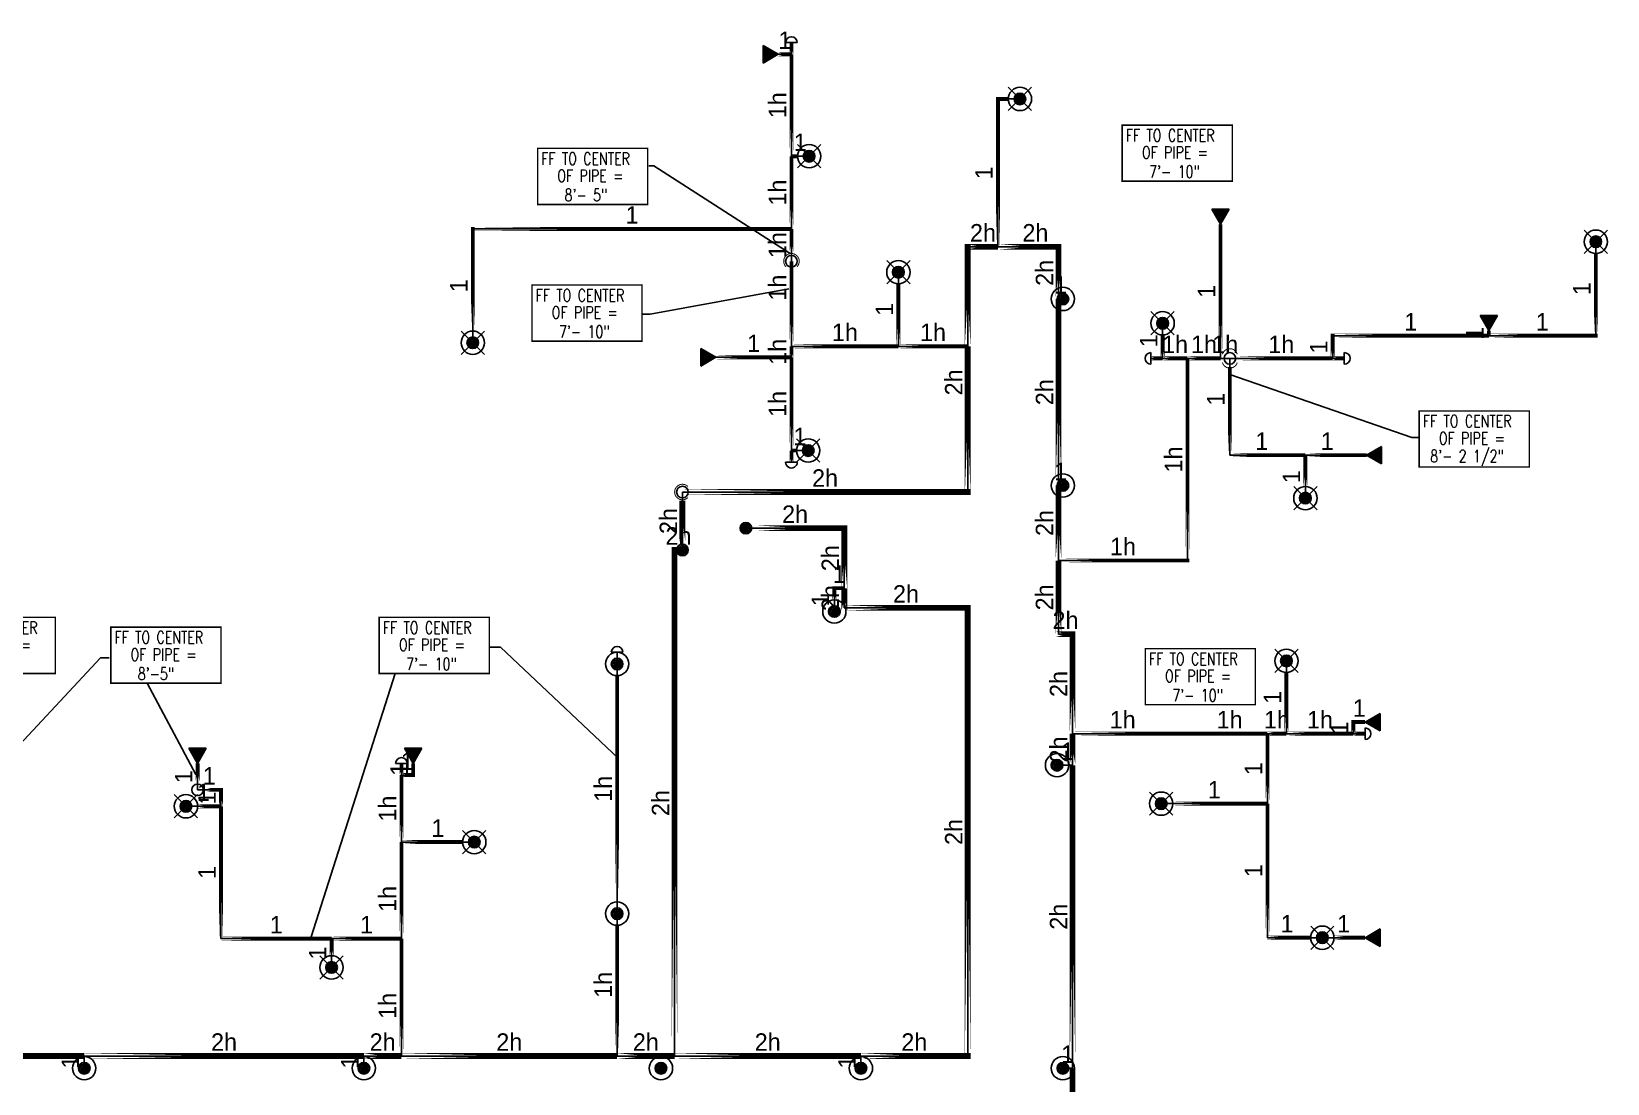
# Model space of a CAD drawing. Header units: inches. Extents: x -3355 to 5264, y 2 to 1719.
# Drawn here: x -815 to -4, y 311 to 852 of the extents above; entities that cross this region are included whole.
import ezdxf
from ezdxf.enums import TextEntityAlignment as Align

# ---------------------------------------------------------------- set-up
doc = ezdxf.new("R2010")
doc.units = ezdxf.units.IN
doc.header["$MEASUREMENT"] = 0
for name, color, linetype in [('Coordination', 1, 'Continuous'), ('headdn', 1, 'Continuous'), ('PIPEBL', 4, 'Continuous'), ('pipemn', 6, 'Continuous'), ('PIPESPC', 1, 'Continuous'), ('spk-cap', 1, 'Continuous'), ('spk-pipedrop', 1, 'Continuous'), ('spk-piperise', 1, 'Continuous'), ('TIDYPIPE', 1, 'Continuous')]:
    doc.layers.add(name, color=color, linetype=linetype)
doc.styles.add('PDA1', font='ROMAND', dxfattribs={"width": 0.755})
doc.styles.add('PIPE', font='PIPE.SHX')
doc.dimstyles.get("Standard").update_dxf_attribs({"dimtxt": 0.18, "dimasz": 0.18, "dimexe": 0.18, "dimexo": 0.0625, "dimgap": 0.09, "dimtad": 0, "dimtih": 1, "dimtoh": 1, "dimdec": 4, "dimzin": 0, "dimdsep": 46, "dimtxsty": 'Standard', "dimcen": 0.09, "dimadec": 0, "dimazin": 0, "dimtfac": 1, "dimtdec": 4, "dimtofl": 0, "dimtmove": 0, "dimatfit": 3, "dimfxl": 1, "dimtolj": 1, "dimtzin": 0, "dimarcsym": 0})

# ---------------------------------------------------------------- blocks, each defined once
blk = doc.blocks.new('side2')
for p, q in [((0, 0), (7.79, 4.5)), ((7.79, -4.5), (0, 0)), ((7.79, 4.5), (7.79, -4.5))]:
    blk.add_line(p, q)
blk.add_solid([(7.79, -4.5), (0, 0), (7.79, 4.5)])
blk = doc.blocks.new('dpend2')
for p, q in [((-6, -6), (6, 6)), ((6, -6), (-6, 6))]:
    blk.add_line(p, q)
for radius in [6, 3]:
    blk.add_circle((0, 0), radius)
for points in [[(0, 0), (-3, 0), (-2.08, 2.07)], [(0, 0), (-3, 0), (-2.08, -2.07)], [(0, 0), (0, 3), (-2.12, 2.14)], [(0, 0), (0, -3), (-2.12, -2.14)], [(0, 0), (0, 3), (2.12, 2.14)], [(0, 0), (3, 0), (2.08, 2.07)], [(0, 0), (3, 0), (2.08, -2.07)], [(0, 0), (0, -3), (2.12, -2.14)]]:
    blk.add_solid(points)
blk = doc.blocks.new('dpend1')
for radius in [6, 3]:
    blk.add_circle((0, 0), radius)
for points in [[(0.01, 2.97), (-2.53, -1.59), (-2.62, 1.36)], [(0.01, 2.97), (-2.49, -1.59), (2.52, -1.59)], [(2.52, -1.59), (0.01, 2.97), (2.6, 1.47)], [(2.52, -1.59), (-2.53, -1.59), (0.01, -2.98)]]:
    blk.add_solid(points)
blk = doc.blocks.new('drop')
blk.add_circle((0, 0), 3)
for points in [[(0.01, 2.97), (-2.53, -1.59), (-2.62, 1.36)], [(0.01, 2.97), (-2.49, -1.59), (2.52, -1.59)], [(2.52, -1.59), (0.01, 2.97), (2.6, 1.47)], [(2.52, -1.59), (-2.53, -1.59), (0.01, -2.98)]]:
    blk.add_solid(points)
blk = doc.blocks.new('PIPESPC')
at = {"layer": 'PIPESPC', "style": 'PIPE', "width": 0.9}
blk.add_attdef('SIZE', text='', height=9, dxfattribs=at).set_placement((0, 4.02), align=Align.CENTER)
at = {"layer": 'PIPESPC', "style": 'PIPE', "flags": 1}
blk.add_attdef('SCHED', (25.3, 3.89), '', height=9, dxfattribs=at)
blk = doc.blocks.new('CAP')
blk.add_line((0, 3), (0, -3))
blk.add_arc((0, 0), 3, 270, 90)
blk = doc.blocks.new('rise')
blk.add_circle((0, 0), 3)
blk = doc.blocks.new('vvvvbbbbbbbb')
at = {"layer": 'Coordination', "const_width": 0.75}
blk.add_lwpolyline([(2834.89, 1670.01), (2834.89, 1641.14), (2891.57, 1641.14), (2891.57, 1670.01), (2834.89, 1670.01)], dxfattribs=at)
at = {"layer": 'Coordination', "style": 'PDA1', "width": 0.755}
for s, p in [('FF TO CENTER', (2836.77, 1661.59)), ('OF PIPE = ', (2845.03, 1652.74)), ('7\'- 10"', (2848.77, 1642.88))]:
    blk.add_text(s, height=6.3, dxfattribs=at).set_placement(p)
blk = doc.blocks.new('vvvvvvvvvbbbbbbbb')
at = {"layer": 'Coordination', "const_width": 0.75}
blk.add_lwpolyline([(3019.08, 2153.83), (3019.08, 2124.96), (3075.75, 2124.96), (3075.75, 2153.83), (3019.08, 2153.83)], dxfattribs=at)
at = {"layer": 'Coordination', "style": 'PDA1', "width": 0.755}
for s, p in [('FF TO CENTER', (3020.96, 2145.4)), ('OF PIPE = ', (3029.21, 2136.55)), ('8\'- 5"', (3032.95, 2126.69))]:
    blk.add_text(s, height=6.3, dxfattribs=at).set_placement(p)
blk = doc.blocks.new('vvvvvbbbbbb')
at = {"layer": 'Coordination', "const_width": 0.75}
blk.add_lwpolyline([(3473.12, 2018.7), (3473.12, 1989.83), (3529.79, 1989.83), (3529.79, 2018.7), (3473.12, 2018.7)], dxfattribs=at)
at = {"layer": 'Coordination', "style": 'PDA1', "width": 0.755}
for s, p in [('FF TO CENTER', (3475, 2010.28)), ('OF PIPE = ', (3483.25, 2001.42)), ('8\'- 2 1/2"', (3478.79, 1992.3))]:
    blk.add_text(s, height=6.3, dxfattribs=at).set_placement(p)
blk = doc.blocks.new('vvvvvvvvbbb')
at = {"layer": 'Coordination', "const_width": 0.75}
blk.add_lwpolyline([(1974.8, 1907.38), (1974.8, 1878.51), (2031.47, 1878.51), (2031.47, 1907.38), (1974.8, 1907.38)], dxfattribs=at)
at = {"layer": 'Coordination', "style": 'PDA1', "width": 0.755}
for s, p in [('FF TO CENTER', (1976.68, 1898.96)), ('OF PIPE = ', (1984.93, 1890.11)), ('8\'-5"', (1988.67, 1880.25))]:
    blk.add_text(s, height=6.3, dxfattribs=at).set_placement(p)
blk = doc.blocks.new('TIDYRUN')
at = {"const_width": 0.5}
blk.add_lwpolyline([(-2.83, 2.83, -2.414214), (-2.83, -2.83, -1.737895)], format="xyb", dxfattribs=at)
blk = doc.blocks.new('TIDYDROP')
at = {"const_width": 0.5}
for points in [[(-2.18, 3.82, 0.737034), (-2.18, -3.82)], [(2.18, 3.82, -0.737034), (2.18, -3.82)]]:
    blk.add_lwpolyline(points, format="xyb", dxfattribs=at)

msp = doc.modelspace()

# ---------------------------------------------------------------- linework, layer by layer
at = {"layer": 'PIPEBL'}
for p, q in [((-423.78, 840.71), (-423.78, 846.71)), ((-430.63, 840.71), (-423.78, 840.71)), ((-423.78, 788.21), (-423.78, 840.71)), ((-317.44, 741.6), (-317.44, 817.71)), ((-317.44, 817.71), (-306.11, 817.71)), ((-423.78, 750.79), (-423.78, 788.21)), ((-414.66, 788.21), (-423.78, 788.21)), ((-587.9, 750.79), (-423.78, 750.79)), ((-587.9, 692.21), (-587.9, 750.79)), ((-423.78, 734.14), (-423.78, 750.79)), ((-202.81, 753.21), (-202.81, 684.15)), ((-9.51, 744.21), (-9.51, 695.8)), ((-423.78, 690.35), (-423.78, 734.14)), ((-368.72, 728.51), (-368.72, 690.35)), ((-284, 714.74), (-286.26, 714.74)), ((-232.61, 702.21), (-232.61, 684.15)), ((-64.61, 698.44), (-64.61, 695.8)), ((-368.72, 690.35), (-423.78, 690.35)), ((-423.78, 690.35), (-423.78, 684.71)), ((-333, 690.35), (-368.72, 690.35)), ((-145.04, 684.15), (-145.04, 695.8)), ((-145.04, 695.8), (-64.61, 695.8)), ((-64.61, 695.8), (-9.51, 695.8)), ((-462.66, 684.71), (-423.78, 684.71)), ((-423.78, 684.71), (-423.78, 636.71)), ((-232.61, 684.15), (-238.61, 684.15)), ((-219.82, 684.15), (-232.61, 684.15)), ((-219.82, 580.08), (-219.82, 684.15)), ((-219.82, 684.15), (-202.81, 684.15)), ((-202.81, 684.15), (-198, 684.15)), ((-198, 684.15), (-145.04, 684.15)), ((-198, 684.15), (-198, 634.34)), ((-145.04, 684.15), (-139.04, 684.15)), ((-415.16, 636.71), (-423.78, 636.71)), ((-423.78, 636.71), (-423.78, 630.71)), ((-198, 634.34), (-159.11, 634.34)), ((-159.11, 634.34), (-127.61, 634.34)), ((-159.11, 612.21), (-159.11, 634.34)), ((-284, 618.74), (-286.26, 618.74)), ((-286.26, 580.08), (-219.82, 580.08)), ((-401.69, 553.85), (-401.69, 565.85)), ((-401.69, 565.85), (-396.57, 565.85)), ((-513.56, 526.84), (-513.56, 532.84)), ((-168.86, 490.93), (-168.86, 528.43)), ((-513.56, 398.32), (-513.56, 526.84)), ((-134.36, 490.93), (-134.36, 496.93)), ((-134.36, 496.93), (-128.36, 496.93)), ((-279, 490.93), (-227.36, 490.93)), ((-227.36, 490.93), (-178.63, 490.93)), ((-178.63, 490.93), (-168.86, 490.93)), ((-178.63, 490.93), (-178.63, 454.93)), ((-168.86, 490.93), (-134.36, 490.93)), ((-134.36, 490.93), (-128.36, 490.93)), ((-729.63, 475.64), (-729.63, 462.05)), ((-624.63, 469.64), (-624.63, 475.64)), ((-618.63, 469.64), (-618.63, 475.64)), ((-287, 474.74), (-279, 474.74)), ((-624.63, 435.14), (-624.63, 469.64)), ((-624.63, 469.64), (-618.63, 469.64)), ((-729.63, 462.05), (-717.58, 462.05)), ((-717.58, 462.05), (-717.58, 453.57)), ((-233.36, 454.93), (-178.63, 454.93)), ((-178.63, 454.93), (-178.63, 385.93)), ((-735.63, 453.57), (-717.58, 453.57)), ((-717.58, 453.57), (-717.58, 385.44)), ((-624.63, 435.14), (-587.13, 435.14)), ((-624.63, 385.44), (-624.63, 435.14)), ((-513.56, 398.32), (-513.56, 325)), ((-717.58, 385.44), (-660.63, 385.44)), ((-660.63, 385.44), (-624.63, 385.44)), ((-660.63, 370.64), (-660.63, 385.44)), ((-624.63, 325), (-624.63, 385.44)), ((-150.36, 385.93), (-178.63, 385.93)), ((-128.36, 385.93), (-150.36, 385.93)), ((-788, 318.74), (-788, 325)), ((-644, 318.74), (-644, 325)), ((-388, 318.74), (-388, 325)), ((-284, 318.74), (-279, 318.74))]:
    msp.add_line(p, q, dxfattribs=at)
at = {"layer": 'pipemn'}
for p, q in [((-333, 690.35), (-333, 741.6)), ((-333, 741.6), (-306.11, 741.6)), ((-306.11, 741.6), (-286.26, 741.6)), ((-286.26, 714.74), (-286.26, 741.6)), ((-286.26, 618.74), (-286.26, 714.74)), ((-333, 615.35), (-333, 690.35)), ((-286.26, 580.08), (-286.26, 618.74)), ((-333, 615.35), (-479.94, 615.35)), ((-479.94, 615.35), (-479.94, 585.52)), ((-447.25, 596.75), (-396.57, 596.75)), ((-396.57, 596.75), (-396.57, 565.85)), ((-484, 325), (-484, 585.52)), ((-484, 585.52), (-479.94, 585.52)), ((-286.26, 542.17), (-286.26, 580.08)), ((-396.57, 565.85), (-396.57, 555.7)), ((-396.57, 555.7), (-333, 555.7)), ((-333, 555.7), (-333, 325)), ((-286.26, 542.17), (-279, 542.17)), ((-279, 490.93), (-279, 542.17)), ((-279, 474.74), (-279, 490.93)), ((-279, 474.74), (-279, 318.74)), ((-932, 325), (-788, 325)), ((-788, 325), (-644, 325)), ((-644, 325), (-624.63, 325)), ((-624.63, 325), (-513.56, 325)), ((-513.56, 325), (-484, 325)), ((-484, 325), (-388, 325)), ((-388, 325), (-333, 325)), ((-279, 318.74), (-279, 296.86))]:
    msp.add_line(p, q, dxfattribs=at)
at = {"layer": 'TIDYPIPE', "color": 1}
for points, const_width in [([(-423.78, 840.71), (-423.78, 846.71)], 2), ([(-430.63, 840.71), (-423.78, 840.71)], 2), ([(-423.78, 788.21), (-423.78, 840.71)], 2), ([(-318.44, 817.71), (-312.11, 817.71)], 2), ([(-317.44, 741.6), (-317.44, 818.71)], 2), ([(-423.78, 788.21), (-420.66, 788.21)], 2), ([(-423.78, 750.79), (-423.78, 788.21)], 2), ([(-588.9, 750.79), (-423.78, 750.79)], 2), ([(-587.9, 698.21), (-587.9, 751.79)], 2), ([(-423.78, 738.64), (-423.78, 750.79)], 2), ([(-202.81, 684.15), (-202.81, 753.21)], 2), ([(-334.5, 741.6), (-317.44, 741.6)], 3), ([(-333, 690.35), (-333, 743.1)], 3), ([(-317.44, 741.6), (-284.76, 741.6)], 3), ([(-286.26, 714.74), (-286.26, 743.1)], 3), ([(-9.51, 694.8), (-9.51, 738.21)], 2), ([(-423.78, 690.35), (-423.78, 734.14)], 2), ([(-368.72, 690.35), (-368.72, 722.51)], 2), ([(-286.26, 618.74), (-286.26, 714.74)], 3), ([(-64.61, 695.8), (-64.61, 698.44)], 2), ([(-423.78, 684.71), (-423.78, 690.35)], 2), ([(-423.78, 690.35), (-368.72, 690.35)], 2), ([(-368.72, 690.35), (-333, 690.35)], 2), ([(-333, 613.85), (-333, 690.35)], 3), ([(-232.61, 684.15), (-232.61, 696.21)], 2), ([(-146.04, 695.8), (-64.61, 695.8)], 2), ([(-145.04, 684.15), (-145.04, 696.8)], 2), ([(-64.61, 695.8), (-8.51, 695.8)], 2), ([(-462.66, 684.71), (-423.78, 684.71)], 2), ([(-423.78, 636.71), (-423.78, 684.71)], 2), ([(-238.61, 684.15), (-232.61, 684.15)], 2), ([(-232.61, 684.15), (-219.82, 684.15)], 2), ([(-219.82, 579.08), (-219.82, 684.15)], 2), ([(-219.82, 684.15), (-202.81, 684.15)], 2), ([(-193.5, 684.15), (-145.04, 684.15)], 2), ([(-145.04, 684.15), (-139.04, 684.15)], 2), ([(-198, 633.34), (-198, 679.65)], 2), ([(-423.78, 630.71), (-423.78, 636.71)], 2), ([(-423.78, 636.71), (-421.16, 636.71)], 2), ([(-199, 634.34), (-159.11, 634.34)], 2), ([(-159.11, 634.34), (-127.61, 634.34)], 2), ([(-159.11, 618.21), (-159.11, 634.34)], 2), ([(-286.26, 580.08), (-286.26, 618.74)], 3), ([(-479.94, 615.35), (-331.5, 615.35)], 3), ([(-479.94, 590.02), (-479.94, 610.85)], 3), ([(-442.75, 596.75), (-395.07, 596.75)], 3), ([(-396.57, 565.85), (-396.57, 598.25)], 3), ([(-484, 325), (-484, 587.02)], 3), ([(-286.26, 540.67), (-286.26, 580.08)], 3), ([(-286.26, 580.08), (-218.82, 580.08)], 2), ([(-402.69, 565.85), (-396.57, 565.85)], 2), ([(-401.69, 559.85), (-401.69, 566.85)], 2), ([(-396.57, 554.2), (-396.57, 565.85)], 3), ([(-398.07, 555.7), (-331.5, 555.7)], 3), ([(-333, 323.5), (-333, 557.2)], 3), ([(-279, 490.93), (-279, 543.67)], 3), ([(-287.76, 542.17), (-277.5, 542.17)], 3), ([(-513.56, 404.32), (-513.56, 520.84)], 2), ([(-168.86, 490.93), (-168.86, 522.43)], 2), ([(-135.36, 496.93), (-128.36, 496.93)], 2), ([(-134.36, 490.93), (-134.36, 497.93)], 2), ([(-279, 474.74), (-279, 490.93)], 3), ([(-279, 490.93), (-178.63, 490.93)], 2), ([(-178.63, 454.93), (-178.63, 490.93)], 2), ([(-178.63, 490.93), (-168.86, 490.93)], 2), ([(-168.86, 490.93), (-134.36, 490.93)], 2), ([(-134.36, 490.93), (-128.36, 490.93)], 2), ([(-729.63, 466.55), (-729.63, 475.64)], 2), ([(-624.63, 469.64), (-624.63, 475.64)], 2), ([(-618.63, 468.64), (-618.63, 475.64)], 2), ([(-279, 318.74), (-279, 474.74)], 3), ([(-725.13, 462.05), (-716.58, 462.05)], 2), ([(-717.58, 453.57), (-717.58, 463.05)], 2), ([(-624.63, 469.64), (-617.63, 469.64)], 2), ([(-624.63, 435.14), (-624.63, 469.64)], 2), ([(-729.63, 453.57), (-717.58, 453.57)], 2), ([(-717.58, 384.44), (-717.58, 453.57)], 2), ([(-227.36, 454.93), (-178.63, 454.93)], 2), ([(-178.63, 384.93), (-178.63, 454.93)], 2), ([(-624.63, 435.14), (-593.13, 435.14)], 2), ([(-624.63, 385.44), (-624.63, 435.14)], 2), ([(-513.56, 325), (-513.56, 392.32)], 2), ([(-718.58, 385.44), (-660.63, 385.44)], 2), ([(-660.63, 385.44), (-624.63, 385.44)], 2), ([(-660.63, 376.64), (-660.63, 385.44)], 2), ([(-624.63, 325), (-624.63, 385.44)], 2), ([(-179.63, 385.93), (-156.36, 385.93)], 2), ([(-144.36, 385.93), (-128.36, 385.93)], 2), ([(-932, 325), (-788, 325)], 3), ([(-788, 325), (-644, 325)], 3), ([(-644, 325), (-624.63, 325)], 3), ([(-624.63, 325), (-513.56, 325)], 3), ([(-513.56, 325), (-484, 325)], 3), ([(-484, 325), (-388, 325)], 3), ([(-388, 325), (-331.5, 325)], 3), ([(-279, 296.86), (-279, 318.74)], 3)]:
    msp.add_lwpolyline(points, close=True, dxfattribs=dict(at, const_width=const_width))

# ---------------------------------------------------------------- block references
at = {"layer": 'Coordination'}
for name, p in [('vvvvvvvvvbbbbbbbb', (-3573.59, -1361.58)), ('vvvvbbbbbbbb', (-3392.27, -948.12)), ('vvvvvbbbbbb', (-3573.59, -1361.58)), ('vvvvvvvvbbb', (-2749.09, -1361.58))]:
    msp.add_blockref(name, p, dxfattribs=at)
at = {"layer": 'headdn'}
for p, rotation in [((-430.63, 840.71), 180), ((-202.81, 753.21), 89.99999999999999), ((-64.61, 698.44), 89.99999999999999), ((-462.66, 684.71), 180), ((-729.63, 475.64), 90), ((-618.63, 475.64), 90)]:
    msp.add_blockref('side2', p, dxfattribs=dict(at, rotation=rotation))
for name, p in [('dpend2', (-306.11, 817.71)), ('dpend2', (-414.66, 788.21)), ('dpend2', (-9.51, 744.21)), ('dpend2', (-368.72, 728.51)), ('dpend1', (-284, 714.74)), ('dpend2', (-232.61, 702.21)), ('dpend2', (-587.9, 692.21)), ('dpend2', (-415.16, 636.71)), ('side2', (-127.61, 634.34)), ('dpend1', (-284, 618.74)), ('dpend2', (-159.11, 612.21)), ('dpend1', (-401.69, 553.85)), ('dpend1', (-513.56, 526.84)), ('dpend1', (-287, 474.74)), ('dpend2', (-735.63, 453.57)), ('dpend2', (-587.13, 435.14)), ('dpend1', (-513.56, 398.32)), ('dpend2', (-660.63, 370.64)), ('dpend1', (-788, 318.74)), ('dpend1', (-644, 318.74)), ('dpend1', (-490.99, 318.74)), ('dpend1', (-388, 318.74)), ('dpend1', (-284, 318.74))]:
    msp.add_blockref(name, p, dxfattribs=at)
at = {"layer": 'headdn', "extrusion": (0, 0, -1), "zscale": -1}
for name, p, rotation in [('dpend2', (168.86, 528.43), 90), ('side2', (128.36, 496.93), 180), ('dpend2', (233.36, 454.93), 90), ('dpend2', (150.36, 385.93), 90), ('side2', (128.36, 385.93), 180)]:
    msp.add_blockref(name, p, dxfattribs=dict(at, rotation=rotation))
at = {"layer": 'PIPESPC'}
ref = msp.add_blockref('PIPESPC', (-427.2, 840.71), dxfattribs=at)
ref.add_attrib('SIZE', '1', dxfattribs={"color": 0, "height": 9, "style": 'PIPE'}).set_placement((-427.2, 840.71), align=Align.BOTTOM_CENTER)
ref = msp.add_blockref('PIPESPC', (-423.78, 814.46), dxfattribs=dict(at, rotation=90))
ref.add_attrib('SIZE', '1h', dxfattribs={"color": 0, "height": 9, "rotation": 90, "style": 'PIPE'}).set_placement((-423.78, 814.46), align=Align.BOTTOM_CENTER)
for p in [(-3088.32, -865.77), (-3694.48, -1119.21), (-3470.98, -1119.21), (-3076.4, -1135.28)]:
    msp.add_blockref('vvvvbbbbbbbb', p, dxfattribs=at)
ref = msp.add_blockref('PIPESPC', (-419.22, 788.21), dxfattribs=at)
ref.add_attrib('SIZE', '1', dxfattribs={"color": 0, "height": 9, "style": 'PIPE'}).set_placement((-419.22, 788.21), align=Align.BOTTOM_CENTER)
ref = msp.add_blockref('PIPESPC', (-317.44, 779.65), dxfattribs=dict(at, rotation=90))
ref.add_attrib('SIZE', '1', dxfattribs={"color": 0, "height": 9, "rotation": 90, "style": 'PIPE'}).set_placement((-317.44, 779.65), align=Align.BOTTOM_CENTER)
ref = msp.add_blockref('PIPESPC', (-423.78, 769.5), dxfattribs=dict(at, rotation=90))
ref.add_attrib('SIZE', '1h', dxfattribs={"color": 0, "height": 9, "rotation": 90, "style": 'PIPE'}).set_placement((-423.78, 769.5), align=Align.BOTTOM_CENTER)
ref = msp.add_blockref('PIPESPC', (-505.84, 750.79), dxfattribs=at)
ref.add_attrib('SIZE', '1', dxfattribs={"color": 0, "height": 9, "style": 'PIPE'}).set_placement((-505.84, 750.79), align=Align.BOTTOM_CENTER)
ref = msp.add_blockref('PIPESPC', (-423.78, 742.47), dxfattribs=dict(at, rotation=90))
ref.add_attrib('SIZE', '1h', dxfattribs={"color": 0, "height": 9, "rotation": 90, "style": 'PIPE'}).set_placement((-423.78, 742.47), align=Align.BOTTOM_CENTER)
ref = msp.add_blockref('PIPESPC', (-325.14, 741.6), dxfattribs=at)
ref.add_attrib('SIZE', '2h', dxfattribs={"color": 0, "height": 9, "style": 'PIPE'}).set_placement((-325.14, 741.6), align=Align.BOTTOM_CENTER)
ref = msp.add_blockref('PIPESPC', (-298.14, 741.6), dxfattribs=at)
ref.add_attrib('SIZE', '2h', dxfattribs={"color": 0, "height": 9, "style": 'PIPE'}).set_placement((-298.14, 741.6), align=Align.BOTTOM_CENTER)
ref = msp.add_blockref('PIPESPC', (-286.26, 728.17), dxfattribs=dict(at, rotation=90))
ref.add_attrib('SIZE', '2h', dxfattribs={"color": 0, "height": 9, "rotation": 90, "style": 'PIPE'}).set_placement((-286.26, 728.17), align=Align.BOTTOM_CENTER)
ref = msp.add_blockref('PIPESPC', (-587.9, 721.5), dxfattribs=dict(at, rotation=90))
ref.add_attrib('SIZE', '1', dxfattribs={"color": 0, "height": 9, "rotation": 90, "style": 'PIPE'}).set_placement((-587.9, 721.5), align=Align.BOTTOM_CENTER)
ref = msp.add_blockref('PIPESPC', (-423.78, 720.57), dxfattribs=dict(at, rotation=90))
ref.add_attrib('SIZE', '1h', dxfattribs={"color": 0, "height": 9, "rotation": 90, "style": 'PIPE'}).set_placement((-423.78, 720.57), align=Align.BOTTOM_CENTER)
ref = msp.add_blockref('PIPESPC', (-285.13, 714.74), dxfattribs=at)
ref.add_attrib('SIZE', '1', dxfattribs={"color": 0, "height": 9, "style": 'PIPE'}).set_placement((-285.13, 714.74), align=Align.BOTTOM_CENTER)
ref = msp.add_blockref('PIPESPC', (-9.51, 720), dxfattribs=dict(at, rotation=90))
ref.add_attrib('SIZE', '1', dxfattribs={"color": 0, "height": 9, "rotation": 90, "style": 'PIPE'}).set_placement((-9.51, 720), align=Align.BOTTOM_CENTER)
ref = msp.add_blockref('PIPESPC', (-202.81, 718.68), dxfattribs=dict(at, rotation=90))
ref.add_attrib('SIZE', '1', dxfattribs={"color": 0, "height": 9, "rotation": 90, "style": 'PIPE'}).set_placement((-202.81, 718.68), align=Align.BOTTOM_CENTER)
ref = msp.add_blockref('PIPESPC', (-368.72, 709.43), dxfattribs=dict(at, rotation=90))
ref.add_attrib('SIZE', '1', dxfattribs={"color": 0, "height": 9, "rotation": 90, "style": 'PIPE'}).set_placement((-368.72, 709.43), align=Align.BOTTOM_CENTER)
ref = msp.add_blockref('PIPESPC', (-104.82, 695.8), dxfattribs=at)
ref.add_attrib('SIZE', '1', dxfattribs={"color": 0, "height": 9, "style": 'PIPE'}).set_placement((-104.82, 695.8), align=Align.BOTTOM_CENTER)
ref = msp.add_blockref('PIPESPC', (-37.06, 695.8), dxfattribs=at)
ref.add_attrib('SIZE', '1', dxfattribs={"color": 0, "height": 9, "style": 'PIPE'}).set_placement((-37.06, 695.8), align=Align.BOTTOM_CENTER)
ref = msp.add_blockref('PIPESPC', (-396.25, 690.35), dxfattribs=at)
ref.add_attrib('SIZE', '1h', dxfattribs={"color": 0, "height": 9, "style": 'PIPE'}).set_placement((-396.25, 690.35), align=Align.BOTTOM_CENTER)
ref = msp.add_blockref('PIPESPC', (-350.86, 690.35), dxfattribs=at)
ref.add_attrib('SIZE', '1h', dxfattribs={"color": 0, "height": 9, "style": 'PIPE'}).set_placement((-350.86, 690.35), align=Align.BOTTOM_CENTER)
ref = msp.add_blockref('PIPESPC', (-64.61, 697.12), dxfattribs=dict(at, rotation=90))
ref.add_attrib('SIZE', '1', dxfattribs={"color": 0, "height": 9, "rotation": 90, "style": 'PIPE'}).set_placement((-64.61, 697.12), align=Align.BOTTOM_CENTER)
ref = msp.add_blockref('PIPESPC', (-443.22, 684.71), dxfattribs=at)
ref.add_attrib('SIZE', '1', dxfattribs={"color": 0, "height": 9, "style": 'PIPE'}).set_placement((-443.22, 684.71), align=Align.BOTTOM_CENTER)
ref = msp.add_blockref('PIPESPC', (-423.78, 687.53), dxfattribs=dict(at, rotation=90))
ref.add_attrib('SIZE', '1h', dxfattribs={"color": 0, "height": 9, "rotation": 90, "style": 'PIPE'}).set_placement((-423.78, 687.53), align=Align.BOTTOM_CENTER)
ref = msp.add_blockref('PIPESPC', (-232.61, 693.18), dxfattribs=dict(at, rotation=90))
ref.add_attrib('SIZE', '1', dxfattribs={"color": 0, "height": 9, "rotation": 90, "style": 'PIPE'}).set_placement((-232.61, 693.18), align=Align.BOTTOM_CENTER)
ref = msp.add_blockref('PIPESPC', (-226.21, 684.15), dxfattribs=at)
ref.add_attrib('SIZE', '1h', dxfattribs={"color": 0, "height": 9, "style": 'PIPE'}).set_placement((-226.21, 684.15), align=Align.BOTTOM_CENTER)
ref = msp.add_blockref('PIPESPC', (-211.31, 684.15), dxfattribs=at)
ref.add_attrib('SIZE', '1h', dxfattribs={"color": 0, "height": 9, "style": 'PIPE'}).set_placement((-211.31, 684.15), align=Align.BOTTOM_CENTER)
ref = msp.add_blockref('PIPESPC', (-200.4, 684.15), dxfattribs=at)
ref.add_attrib('SIZE', '1h', dxfattribs={"color": 0, "height": 9, "style": 'PIPE'}).set_placement((-200.4, 684.15), align=Align.BOTTOM_CENTER)
ref = msp.add_blockref('PIPESPC', (-171.52, 684.15), dxfattribs=at)
ref.add_attrib('SIZE', '1h', dxfattribs={"color": 0, "height": 9, "style": 'PIPE'}).set_placement((-171.52, 684.15), align=Align.BOTTOM_CENTER)
ref = msp.add_blockref('PIPESPC', (-145.04, 689.97), dxfattribs=dict(at, rotation=90))
ref.add_attrib('SIZE', '1', dxfattribs={"color": 0, "height": 9, "rotation": 90, "style": 'PIPE'}).set_placement((-145.04, 689.97), align=Align.BOTTOM_CENTER)
ref = msp.add_blockref('PIPESPC', (-333, 671.78), dxfattribs=dict(at, rotation=90))
ref.add_attrib('SIZE', '2h', dxfattribs={"color": 0, "height": 9, "rotation": 90, "style": 'PIPE'}).set_placement((-333, 671.78), align=Align.BOTTOM_CENTER)
ref = msp.add_blockref('PIPESPC', (-423.78, 660.71), dxfattribs=dict(at, rotation=90))
ref.add_attrib('SIZE', '1h', dxfattribs={"color": 0, "height": 9, "rotation": 90, "style": 'PIPE'}).set_placement((-423.78, 660.71), align=Align.BOTTOM_CENTER)
ref = msp.add_blockref('PIPESPC', (-286.26, 666.74), dxfattribs=dict(at, rotation=90))
ref.add_attrib('SIZE', '2h', dxfattribs={"color": 0, "height": 9, "rotation": 90, "style": 'PIPE'}).set_placement((-286.26, 666.74), align=Align.BOTTOM_CENTER)
ref = msp.add_blockref('PIPESPC', (-198, 663.14), dxfattribs=dict(at, rotation=90.00000000000146))
ref.add_attrib('SIZE', '1', dxfattribs={"color": 0, "height": 9, "rotation": 90, "style": 'PIPE'}).set_placement((-198, 663.14), align=Align.BOTTOM_CENTER)
ref = msp.add_blockref('PIPESPC', (-419.47, 636.71), dxfattribs=at)
ref.add_attrib('SIZE', '1', dxfattribs={"color": 0, "height": 9, "style": 'PIPE'}).set_placement((-419.47, 636.71), align=Align.BOTTOM_CENTER)
ref = msp.add_blockref('PIPESPC', (-181.56, 634.34), dxfattribs=at)
ref.add_attrib('SIZE', '1', dxfattribs={"color": 0, "height": 9, "style": 'PIPE'}).set_placement((-181.56, 634.34), align=Align.BOTTOM_CENTER)
ref = msp.add_blockref('PIPESPC', (-147.86, 634.34), dxfattribs=at)
ref.add_attrib('SIZE', '1', dxfattribs={"color": 0, "height": 9, "style": 'PIPE'}).set_placement((-147.86, 634.34), align=Align.BOTTOM_CENTER)
ref = msp.add_blockref('PIPESPC', (-219.82, 632.11), dxfattribs=dict(at, rotation=90))
ref.add_attrib('SIZE', '1h', dxfattribs={"color": 0, "height": 9, "rotation": 90, "style": 'PIPE'}).set_placement((-219.82, 632.11), align=Align.BOTTOM_CENTER)
ref = msp.add_blockref('PIPESPC', (-406.47, 615.35), dxfattribs=at)
ref.add_attrib('SIZE', '2h', dxfattribs={"color": 0, "height": 9, "style": 'PIPE'}).set_placement((-406.47, 615.35), align=Align.BOTTOM_CENTER)
ref = msp.add_blockref('PIPESPC', (-285.13, 618.74), dxfattribs=at)
ref.add_attrib('SIZE', '1', dxfattribs={"color": 0, "height": 9, "style": 'PIPE'}).set_placement((-285.13, 618.74), align=Align.BOTTOM_CENTER)
ref = msp.add_blockref('PIPESPC', (-159.11, 623.27), dxfattribs=dict(at, rotation=90))
ref.add_attrib('SIZE', '1', dxfattribs={"color": 0, "height": 9, "rotation": 90, "style": 'PIPE'}).set_placement((-159.11, 623.27), align=Align.BOTTOM_CENTER)
ref = msp.add_blockref('PIPESPC', (-421.91, 596.75), dxfattribs=at)
ref.add_attrib('SIZE', '2h', dxfattribs={"color": 0, "height": 9, "style": 'PIPE'}).set_placement((-421.91, 596.75), align=Align.BOTTOM_CENTER)
ref = msp.add_blockref('PIPESPC', (-479.94, 600.43), dxfattribs=dict(at, rotation=90))
ref.add_attrib('SIZE', '2h', dxfattribs={"color": 0, "height": 9, "rotation": 90, "style": 'PIPE'}).set_placement((-479.94, 600.43), align=Align.BOTTOM_CENTER)
ref = msp.add_blockref('PIPESPC', (-286.26, 599.41), dxfattribs=dict(at, rotation=90))
ref.add_attrib('SIZE', '2h', dxfattribs={"color": 0, "height": 9, "rotation": 90, "style": 'PIPE'}).set_placement((-286.26, 599.41), align=Align.BOTTOM_CENTER)
ref = msp.add_blockref('PIPESPC', (-481.97, 585.52), dxfattribs=at)
ref.add_attrib('SIZE', '2h', dxfattribs={"color": 0, "height": 9, "style": 'PIPE'}).set_placement((-481.97, 585.52), align=Align.BOTTOM_CENTER)
ref = msp.add_blockref('PIPESPC', (-396.57, 581.3), dxfattribs=dict(at, rotation=90))
ref.add_attrib('SIZE', '2h', dxfattribs={"color": 0, "height": 9, "rotation": 90, "style": 'PIPE'}).set_placement((-396.57, 581.3), align=Align.BOTTOM_CENTER)
ref = msp.add_blockref('PIPESPC', (-253.04, 580.08), dxfattribs=at)
ref.add_attrib('SIZE', '1h', dxfattribs={"color": 0, "height": 9, "style": 'PIPE'}).set_placement((-253.04, 580.08), align=Align.BOTTOM_CENTER)
ref = msp.add_blockref('PIPESPC', (-399.13, 565.85), dxfattribs=at)
ref.add_attrib('SIZE', '1', dxfattribs={"color": 0, "height": 9, "style": 'PIPE'}).set_placement((-399.13, 565.85), align=Align.BOTTOM_CENTER)
ref = msp.add_blockref('PIPESPC', (-401.69, 559.85), dxfattribs=dict(at, rotation=90))
ref.add_attrib('SIZE', '1', dxfattribs={"color": 0, "height": 9, "rotation": 90, "style": 'PIPE'}).set_placement((-401.69, 559.85), align=Align.BOTTOM_CENTER)
ref = msp.add_blockref('PIPESPC', (-396.57, 560.77), dxfattribs=dict(at, rotation=90))
ref.add_attrib('SIZE', '2h', dxfattribs={"color": 0, "height": 9, "rotation": 90, "style": 'PIPE'}).set_placement((-396.57, 560.77), align=Align.BOTTOM_CENTER)
ref = msp.add_blockref('PIPESPC', (-364.79, 555.7), dxfattribs=at)
ref.add_attrib('SIZE', '2h', dxfattribs={"color": 0, "height": 9, "style": 'PIPE'}).set_placement((-364.79, 555.7), align=Align.BOTTOM_CENTER)
ref = msp.add_blockref('PIPESPC', (-286.26, 561.12), dxfattribs=dict(at, rotation=90))
ref.add_attrib('SIZE', '2h', dxfattribs={"color": 0, "height": 9, "rotation": 90, "style": 'PIPE'}).set_placement((-286.26, 561.12), align=Align.BOTTOM_CENTER)
ref = msp.add_blockref('PIPESPC', (-282.63, 542.17), dxfattribs=at)
ref.add_attrib('SIZE', '2h', dxfattribs={"color": 0, "height": 9, "style": 'PIPE'}).set_placement((-282.63, 542.17), align=Align.BOTTOM_CENTER)
ref = msp.add_blockref('PIPESPC', (-279, 516.55), dxfattribs=dict(at, rotation=90))
ref.add_attrib('SIZE', '2h', dxfattribs={"color": 0, "height": 9, "rotation": 90, "style": 'PIPE'}).set_placement((-279, 516.55), align=Align.BOTTOM_CENTER)
ref = msp.add_blockref('PIPESPC', (-168.86, 509.68), dxfattribs=dict(at, rotation=90))
ref.add_attrib('SIZE', '1', dxfattribs={"color": 0, "height": 9, "rotation": 90, "style": 'PIPE'}).set_placement((-168.86, 509.68), align=Align.BOTTOM_CENTER)
ref = msp.add_blockref('PIPESPC', (-131.36, 496.93), dxfattribs=at)
ref.add_attrib('SIZE', '1', dxfattribs={"color": 0, "height": 9, "style": 'PIPE'}).set_placement((-131.36, 496.93), align=Align.BOTTOM_CENTER)
ref = msp.add_blockref('PIPESPC', (-253.18, 490.93), dxfattribs=at)
ref.add_attrib('SIZE', '1h', dxfattribs={"color": 0, "height": 9, "style": 'PIPE'}).set_placement((-253.18, 490.93), align=Align.BOTTOM_CENTER)
ref = msp.add_blockref('PIPESPC', (-198.11, 490.93), dxfattribs=at)
ref.add_attrib('SIZE', '1h', dxfattribs={"color": 0, "height": 9, "style": 'PIPE'}).set_placement((-198.11, 490.93), align=Align.BOTTOM_CENTER)
ref = msp.add_blockref('PIPESPC', (-173.75, 490.93), dxfattribs=at)
ref.add_attrib('SIZE', '1h', dxfattribs={"color": 0, "height": 9, "style": 'PIPE'}).set_placement((-173.75, 490.93), align=Align.BOTTOM_CENTER)
ref = msp.add_blockref('PIPESPC', (-151.61, 490.93), dxfattribs=at)
ref.add_attrib('SIZE', '1h', dxfattribs={"color": 0, "height": 9, "style": 'PIPE'}).set_placement((-151.61, 490.93), align=Align.BOTTOM_CENTER)
ref = msp.add_blockref('PIPESPC', (-134.36, 493.93), dxfattribs=dict(at, rotation=90))
ref.add_attrib('SIZE', '1', dxfattribs={"color": 0, "height": 9, "rotation": 90, "style": 'PIPE'}).set_placement((-134.36, 493.93), align=Align.BOTTOM_CENTER)
ref = msp.add_blockref('PIPESPC', (-279, 482.83), dxfattribs=dict(at, rotation=90))
ref.add_attrib('SIZE', '2h', dxfattribs={"color": 0, "height": 9, "rotation": 90, "style": 'PIPE'}).set_placement((-279, 482.83), align=Align.BOTTOM_CENTER)
ref = msp.add_blockref('PIPESPC', (-621.63, 469.64), dxfattribs=at)
ref.add_attrib('SIZE', '1', dxfattribs={"color": 0, "height": 9, "style": 'PIPE'}).set_placement((-621.63, 469.64), align=Align.BOTTOM_CENTER)
ref = msp.add_blockref('PIPESPC', (-281.5, 474.74), dxfattribs=at)
ref.add_attrib('SIZE', '1', dxfattribs={"color": 0, "height": 9, "style": 'PIPE'}).set_placement((-281.5, 474.74), align=Align.BOTTOM_CENTER)
ref = msp.add_blockref('PIPESPC', (-729.63, 468.84), dxfattribs=dict(at, rotation=90))
ref.add_attrib('SIZE', '1', dxfattribs={"color": 0, "height": 9, "rotation": 90, "style": 'PIPE'}).set_placement((-729.63, 468.84), align=Align.BOTTOM_CENTER)
ref = msp.add_blockref('PIPESPC', (-723.6, 462.05), dxfattribs=at)
ref.add_attrib('SIZE', '1', dxfattribs={"color": 0, "height": 9, "style": 'PIPE'}).set_placement((-723.6, 462.05), align=Align.BOTTOM_CENTER)
ref = msp.add_blockref('PIPESPC', (-618.63, 472.64), dxfattribs=dict(at, rotation=90))
ref.add_attrib('SIZE', '1', dxfattribs={"color": 0, "height": 9, "rotation": 90, "style": 'PIPE'}).set_placement((-618.63, 472.64), align=Align.BOTTOM_CENTER)
ref = msp.add_blockref('PIPESPC', (-178.63, 472.93), dxfattribs=dict(at, rotation=90))
ref.add_attrib('SIZE', '1', dxfattribs={"color": 0, "height": 9, "rotation": 90, "style": 'PIPE'}).set_placement((-178.63, 472.93), align=Align.BOTTOM_CENTER)
ref = msp.add_blockref('PIPESPC', (-726.6, 453.57), dxfattribs=at)
ref.add_attrib('SIZE', '1', dxfattribs={"color": 0, "height": 9, "style": 'PIPE'}).set_placement((-726.6, 453.57), align=Align.BOTTOM_CENTER)
ref = msp.add_blockref('PIPESPC', (-513.56, 462.58), dxfattribs=dict(at, rotation=90))
ref.add_attrib('SIZE', '1h', dxfattribs={"color": 0, "height": 9, "rotation": 90, "style": 'PIPE'}).set_placement((-513.56, 462.58), align=Align.BOTTOM_CENTER)
ref = msp.add_blockref('PIPESPC', (-206, 454.93), dxfattribs=at)
ref.add_attrib('SIZE', '1', dxfattribs={"color": 0, "height": 9, "style": 'PIPE'}).set_placement((-206, 454.93), align=Align.BOTTOM_CENTER)
ref = msp.add_blockref('PIPESPC', (-717.58, 457.81), dxfattribs=dict(at, rotation=90))
ref.add_attrib('SIZE', '1', dxfattribs={"color": 0, "height": 9, "rotation": 90, "style": 'PIPE'}).set_placement((-717.58, 457.81), align=Align.BOTTOM_CENTER)
ref = msp.add_blockref('PIPESPC', (-624.63, 452.39), dxfattribs=dict(at, rotation=90))
ref.add_attrib('SIZE', '1h', dxfattribs={"color": 0, "height": 9, "rotation": 90, "style": 'PIPE'}).set_placement((-624.63, 452.39), align=Align.BOTTOM_CENTER)
ref = msp.add_blockref('PIPESPC', (-484, 455.26), dxfattribs=dict(at, rotation=90))
ref.add_attrib('SIZE', '2h', dxfattribs={"color": 0, "height": 9, "rotation": 90, "style": 'PIPE'}).set_placement((-484, 455.26), align=Align.BOTTOM_CENTER)
ref = msp.add_blockref('PIPESPC', (-605.88, 435.14), dxfattribs=at)
ref.add_attrib('SIZE', '1', dxfattribs={"color": 0, "height": 9, "style": 'PIPE'}).set_placement((-605.88, 435.14), align=Align.BOTTOM_CENTER)
ref = msp.add_blockref('PIPESPC', (-333, 440.35), dxfattribs=dict(at, rotation=90))
ref.add_attrib('SIZE', '2h', dxfattribs={"color": 0, "height": 9, "rotation": 90, "style": 'PIPE'}).set_placement((-333, 440.35), align=Align.BOTTOM_CENTER)
ref = msp.add_blockref('PIPESPC', (-717.58, 419.51), dxfattribs=dict(at, rotation=90))
ref.add_attrib('SIZE', '1', dxfattribs={"color": 0, "height": 9, "rotation": 90, "style": 'PIPE'}).set_placement((-717.58, 419.51), align=Align.BOTTOM_CENTER)
ref = msp.add_blockref('PIPESPC', (-178.63, 420.43), dxfattribs=dict(at, rotation=90.00000000000034))
ref.add_attrib('SIZE', '1', dxfattribs={"color": 0, "height": 9, "rotation": 90, "style": 'PIPE'}).set_placement((-178.63, 420.43), align=Align.BOTTOM_CENTER)
ref = msp.add_blockref('PIPESPC', (-624.63, 405.89), dxfattribs=dict(at, rotation=90))
ref.add_attrib('SIZE', '1h', dxfattribs={"color": 0, "height": 9, "rotation": 90, "style": 'PIPE'}).set_placement((-624.63, 405.89), align=Align.BOTTOM_CENTER)
ref = msp.add_blockref('PIPESPC', (-279, 396.74), dxfattribs=dict(at, rotation=90.00000000000061))
ref.add_attrib('SIZE', '2h', dxfattribs={"color": 0, "height": 9, "rotation": 90, "style": 'PIPE'}).set_placement((-279, 396.74), align=Align.BOTTOM_CENTER)
ref = msp.add_blockref('PIPESPC', (-689.1, 385.44), dxfattribs=at)
ref.add_attrib('SIZE', '1', dxfattribs={"color": 0, "height": 9, "style": 'PIPE'}).set_placement((-689.1, 385.44), align=Align.BOTTOM_CENTER)
ref = msp.add_blockref('PIPESPC', (-642.63, 385.44), dxfattribs=at)
ref.add_attrib('SIZE', '1', dxfattribs={"color": 0, "height": 9, "style": 'PIPE'}).set_placement((-642.63, 385.44), align=Align.BOTTOM_CENTER)
ref = msp.add_blockref('PIPESPC', (-168.5, 385.93), dxfattribs=at)
ref.add_attrib('SIZE', '1', dxfattribs={"color": 0, "height": 9, "style": 'PIPE'}).set_placement((-168.5, 385.93), align=Align.BOTTOM_CENTER)
ref = msp.add_blockref('PIPESPC', (-139.36, 385.93), dxfattribs=at)
ref.add_attrib('SIZE', '1', dxfattribs={"color": 0, "height": 9, "style": 'PIPE'}).set_placement((-139.36, 385.93), align=Align.BOTTOM_CENTER)
ref = msp.add_blockref('PIPESPC', (-660.63, 378.04), dxfattribs=dict(at, rotation=90))
ref.add_attrib('SIZE', '1', dxfattribs={"color": 0, "height": 9, "rotation": 90, "style": 'PIPE'}).set_placement((-660.63, 378.04), align=Align.BOTTOM_CENTER)
ref = msp.add_blockref('PIPESPC', (-513.56, 361.66), dxfattribs=dict(at, rotation=90))
ref.add_attrib('SIZE', '1h', dxfattribs={"color": 0, "height": 9, "rotation": 90, "style": 'PIPE'}).set_placement((-513.56, 361.66), align=Align.BOTTOM_CENTER)
ref = msp.add_blockref('PIPESPC', (-624.63, 350.82), dxfattribs=dict(at, rotation=90))
ref.add_attrib('SIZE', '1h', dxfattribs={"color": 0, "height": 9, "rotation": 90, "style": 'PIPE'}).set_placement((-624.63, 350.82), align=Align.BOTTOM_CENTER)
ref = msp.add_blockref('PIPESPC', (-716, 325), dxfattribs=at)
ref.add_attrib('SIZE', '2h', dxfattribs={"color": 0, "height": 9, "style": 'PIPE'}).set_placement((-716, 325), align=Align.BOTTOM_CENTER)
ref = msp.add_blockref('PIPESPC', (-634.31, 325), dxfattribs=at)
ref.add_attrib('SIZE', '2h', dxfattribs={"color": 0, "height": 9, "style": 'PIPE'}).set_placement((-634.31, 325), align=Align.BOTTOM_CENTER)
ref = msp.add_blockref('PIPESPC', (-569.09, 325), dxfattribs=at)
ref.add_attrib('SIZE', '2h', dxfattribs={"color": 0, "height": 9, "style": 'PIPE'}).set_placement((-569.09, 325), align=Align.BOTTOM_CENTER)
ref = msp.add_blockref('PIPESPC', (-498.78, 325), dxfattribs=at)
ref.add_attrib('SIZE', '2h', dxfattribs={"color": 0, "height": 9, "style": 'PIPE'}).set_placement((-498.78, 325), align=Align.BOTTOM_CENTER)
ref = msp.add_blockref('PIPESPC', (-436, 325), dxfattribs=at)
ref.add_attrib('SIZE', '2h', dxfattribs={"color": 0, "height": 9, "style": 'PIPE'}).set_placement((-436, 325), align=Align.BOTTOM_CENTER)
ref = msp.add_blockref('PIPESPC', (-360.5, 325), dxfattribs=at)
ref.add_attrib('SIZE', '2h', dxfattribs={"color": 0, "height": 9, "style": 'PIPE'}).set_placement((-360.5, 325), align=Align.BOTTOM_CENTER)
ref = msp.add_blockref('PIPESPC', (-281.5, 318.74), dxfattribs=at)
ref.add_attrib('SIZE', '1', dxfattribs={"color": 0, "height": 9, "style": 'PIPE'}).set_placement((-281.5, 318.74), align=Align.BOTTOM_CENTER)
ref = msp.add_blockref('PIPESPC', (-788, 321.87), dxfattribs=dict(at, rotation=89.99999999998334))
ref.add_attrib('SIZE', '1', dxfattribs={"color": 0, "height": 9, "rotation": 90, "style": 'PIPE'}).set_placement((-788, 321.87), align=Align.BOTTOM_CENTER)
ref = msp.add_blockref('PIPESPC', (-644, 321.87), dxfattribs=dict(at, rotation=90))
ref.add_attrib('SIZE', '1', dxfattribs={"color": 0, "height": 9, "rotation": 90, "style": 'PIPE'}).set_placement((-644, 321.87), align=Align.BOTTOM_CENTER)
ref = msp.add_blockref('PIPESPC', (-388, 321.87), dxfattribs=dict(at, rotation=90))
ref.add_attrib('SIZE', '1', dxfattribs={"color": 0, "height": 9, "rotation": 90, "style": 'PIPE'}).set_placement((-388, 321.87), align=Align.BOTTOM_CENTER)
at = {"layer": 'spk-cap'}
for p, rotation in [((-423.78, 846.71), 90.00000000002773), ((-238.61, 684.15), 180.0000000000566), ((-423.78, 630.71), 270.0000000000834), ((-513.56, 532.84), 90.00000000002773), ((-624.63, 475.64), 90.00000000002773)]:
    msp.add_blockref('CAP', p, dxfattribs=dict(at, rotation=rotation))
for p in [(-139.04, 684.15), (-128.36, 490.93)]:
    msp.add_blockref('CAP', p, dxfattribs=at)
at = {"layer": 'spk-pipedrop', "rotation": 180.0000000000555}
msp.add_blockref('drop', (-447.25, 596.75), dxfattribs=at)
at = {"layer": 'spk-pipedrop'}
msp.add_blockref('drop', (-479.94, 585.52), dxfattribs=at)
at = {"layer": 'spk-piperise'}
for p, rotation in [((-423.78, 734.14), 90.00000000002773), ((-198, 684.15), 90.00000000002773), ((-479.94, 615.35), 180.0000000000555), ((-729.63, 462.05), 180.0000000000555)]:
    msp.add_blockref('rise', p, dxfattribs=dict(at, rotation=rotation))
at = {"layer": 'TIDYPIPE'}
for name, p, rotation in [('TIDYRUN', (-423.78, 734.14), 90), ('TIDYDROP', (-198, 684.15), 270), ('TIDYRUN', (-479.94, 615.35), 180)]:
    msp.add_blockref(name, p, dxfattribs=dict(at, rotation=rotation))

# ---------------------------------------------------------------- leaders
at = {"layer": 'Coordination'}
for points in [[(-424.52, 738.06), (-494.61, 783.31), (-497.18, 783.31)], [(-425.09, 719.9), (-496.59, 706.96), (-500.32, 706.96)], [(-197.94, 675.91), (-104.23, 643.5), (-100.79, 643.5)], [(-836.09, 469.42), (-779.59, 529.92), (-775.09, 529.92)], [(-513.09, 478.42), (-573.59, 535.42), (-579.09, 535.42)], [(-671.09, 386.42), (-627.89, 521.92), (-633.39, 521.92)], [(-730.59, 469.92), (-755.59, 516.92), (-759.59, 516.92)]]:
    msp.add_leader(points, dimstyle='Standard', dxfattribs=at)

doc.saveas('drawing.dxf')
